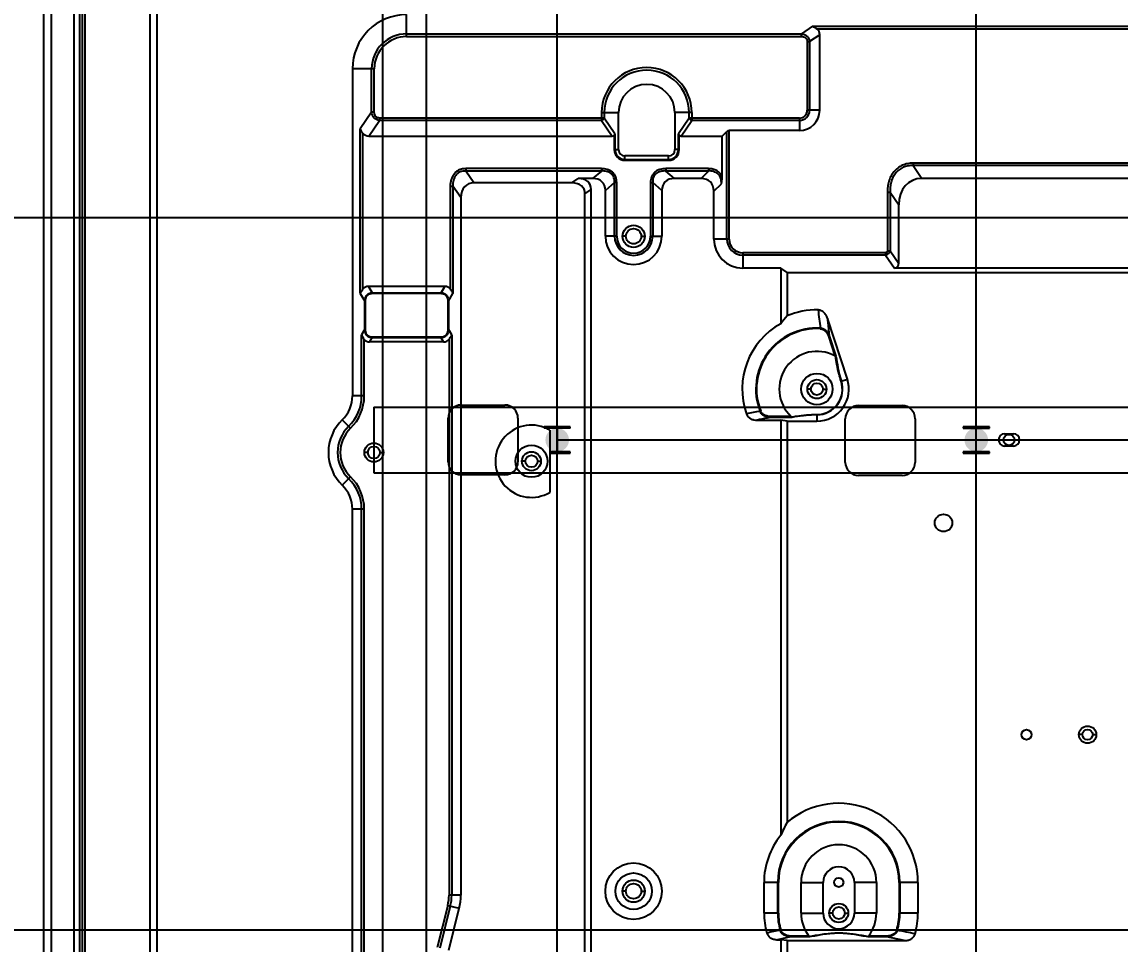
# Model space of a CAD drawing. Header units: millimetres. Extents: x 2012 to 4072, y 216 to 1572.
# Drawn here: x 2257.5 to 2509, y 569.6 to 780.8 of the extents above; entities that cross this region are included whole.
import ezdxf

# ---------------------------------------------------------------- set-up
doc = ezdxf.new("R2010")
doc.units = ezdxf.units.MM
doc.header["$LTSCALE"] = 46.255
doc.header["$PDMODE"] = 3
doc.header["$PDSIZE"] = 0.3125
doc.layers.get('0').update_dxf_attribs({"linetype": 'CONTINUOUS'})
doc.layers.get('Defpoints').update_dxf_attribs({"linetype": 'CONTINUOUS'})
doc.layers.add('02___PRT_ALL_AXES', color=7, linetype='CONTINUOUS')
doc.styles.get("Standard").update_dxf_attribs({"font": 'simfang.ttf'})
doc.dimstyles.new('DIMSTYLE_1', dxfattribs={"dimtxt": 5, "dimasz": 5, "dimexe": 0.18, "dimexo": 0.0625, "dimgap": 0.09, "dimtad": 1, "dimdec": 1, "dimdsep": 46, "dimtxsty": 'Standard', "dimblk": '_FILLED', "dimcen": 0.09, "dimclrt": 5, "dimadec": 0, "dimazin": 0, "dimtp": 0.5, "dimtm": 0.5, "dimtfac": 1, "dimtdec": 1, "dimtofl": 0, "dimtmove": 0, "dimatfit": 3, "dimldrblk": '_FILLED', "dimfxl": 1, "dimtolj": 1, "dimarcsym": 0})

# ---------------------------------------------------------------- blocks, each defined once
blk = doc.blocks.new('_FILLED')
at = {"color": 0, "linetype": 'ByBlock'}
blk.add_solid([(0, 0), (-1, 0.2), (-1, -0.2)], dxfattribs=at)
blk = doc.blocks.new('*D141')
at = {"color": 0, "lineweight": -2, "transparency": 16777216}
for p, q in [((3257.15, 1069.04), (3548.71, 1069.04)), ((3548.53, 690.1), (3548.53, 1064.04)), ((2380.15, 685.1), (3548.71, 685.1))]:
    blk.add_line(p, q, dxfattribs=at)
at = {"layer": 'Defpoints', "color": 0, "transparency": 16777216}
for p in [(3257.09, 1069.04), (3548.53, 1069.04), (2380.09, 685.1)]:
    blk.add_point(p, dxfattribs=at)
at = {"color": 0, "lineweight": -2, "transparency": 16777216, "xscale": 5, "yscale": 5, "zscale": 5}
for p, rotation in [((3548.53, 1069.04), 90), ((3548.53, 685.1), 270)]:
    blk.add_blockref('_FILLED', p, dxfattribs=dict(at, rotation=rotation))
at = {"color": 5, "transparency": 16777216, "insert": (3545.9, 877.07), "char_height": 5, "attachment_point": 5, "rotation": 90}
blk.add_mtext('\\A1;383.9', dxfattribs=at)
blk = doc.blocks.new('*D142')
at = {"color": 0, "lineweight": -2, "transparency": 16777216}
for p, q in [((3257.15, 1069.04), (3602.72, 1069.04)), ((3602.54, 555.1), (3602.54, 1064.04)), ((2380.15, 550.1), (3602.72, 550.1))]:
    blk.add_line(p, q, dxfattribs=at)
at = {"layer": 'Defpoints', "color": 0, "transparency": 16777216}
for p in [(3257.09, 1069.04), (3602.54, 1069.04), (2380.09, 550.1)]:
    blk.add_point(p, dxfattribs=at)
at = {"color": 0, "lineweight": -2, "transparency": 16777216, "xscale": 5, "yscale": 5, "zscale": 5}
for p, rotation in [((3602.54, 1069.04), 90), ((3602.54, 550.1), 270)]:
    blk.add_blockref('_FILLED', p, dxfattribs=dict(at, rotation=rotation))
at = {"color": 5, "transparency": 16777216, "insert": (3599.91, 809.57), "char_height": 5, "attachment_point": 5, "rotation": 90}
blk.add_mtext('\\A1;518.9', dxfattribs=at)
blk = doc.blocks.new('*D152')
at = {"color": 0, "lineweight": -2, "transparency": 16777216}
for p, q in [((2476.09, 550.16), (2476.09, 1472.85)), ((2481.09, 1472.67), (3369.74, 1472.67)), ((3374.74, 550.16), (3374.74, 1472.85))]:
    blk.add_line(p, q, dxfattribs=at)
at = {"layer": 'Defpoints', "color": 0, "transparency": 16777216}
for p in [(3374.74, 1472.67), (2476.09, 550.1), (3374.74, 550.1)]:
    blk.add_point(p, dxfattribs=at)
at = {"color": 0, "lineweight": -2, "transparency": 16777216, "xscale": 5, "yscale": 5, "zscale": 5, "rotation": 180}
blk.add_blockref('_FILLED', (2476.09, 1472.67), dxfattribs=at)
at = {"color": 0, "lineweight": -2, "transparency": 16777216, "xscale": 5, "yscale": 5, "zscale": 5}
blk.add_blockref('_FILLED', (3374.74, 1472.67), dxfattribs=at)
at = {"color": 5, "transparency": 16777216, "insert": (2925.42, 1475.3), "char_height": 5, "attachment_point": 5}
blk.add_mtext('\\A1;898.7', dxfattribs=at)
blk = doc.blocks.new('*D153')
at = {"color": 0, "lineweight": -2, "transparency": 16777216}
for p, q in [((2380.09, 547.46), (2380.09, 1512.09)), ((2385.09, 1511.91), (3369.74, 1511.91)), ((3374.74, 550.16), (3374.74, 1512.09))]:
    blk.add_line(p, q, dxfattribs=at)
at = {"layer": 'Defpoints', "color": 0, "transparency": 16777216}
for p in [(3374.74, 1511.91), (3374.74, 550.1), (2380.09, 547.4)]:
    blk.add_point(p, dxfattribs=at)
at = {"color": 0, "lineweight": -2, "transparency": 16777216, "xscale": 5, "yscale": 5, "zscale": 5, "rotation": 180}
blk.add_blockref('_FILLED', (2380.09, 1511.91), dxfattribs=at)
at = {"color": 0, "lineweight": -2, "transparency": 16777216, "xscale": 5, "yscale": 5, "zscale": 5}
blk.add_blockref('_FILLED', (3374.74, 1511.91), dxfattribs=at)
at = {"color": 5, "transparency": 16777216, "insert": (2877.42, 1514.55), "char_height": 5, "attachment_point": 5}
blk.add_mtext('\\A1;994.7', dxfattribs=at)
blk = doc.blocks.new('*D162')
at = {"color": 0, "lineweight": -2, "transparency": 16777216}
for p, q in [((2961.53, 1069.04), (2088.84, 1069.04)), ((2089.02, 740.97), (2089.02, 1064.04)), ((2961.53, 735.97), (2088.84, 735.97))]:
    blk.add_line(p, q, dxfattribs=at)
at = {"layer": 'Defpoints', "color": 0, "transparency": 16777216}
for p in [(2089.02, 1069.04), (2961.59, 1069.04), (2961.59, 735.97)]:
    blk.add_point(p, dxfattribs=at)
at = {"color": 0, "lineweight": -2, "transparency": 16777216, "xscale": 5, "yscale": 5, "zscale": 5}
for p, rotation in [((2089.02, 1069.04), 90), ((2089.02, 735.97), 270)]:
    blk.add_blockref('_FILLED', p, dxfattribs=dict(at, rotation=rotation))
at = {"color": 5, "transparency": 16777216, "insert": (2086.39, 902.51), "char_height": 5, "attachment_point": 5, "rotation": 90}
blk.add_mtext('\\A1;333.1', dxfattribs=at)
blk = doc.blocks.new('*D173')
at = {"color": 0, "lineweight": -2, "transparency": 16777216}
for p, q in [((2961.47, 1069.04), (2017.48, 1069.04)), ((2017.66, 577.84), (2017.66, 1064.04)), ((2961.53, 572.84), (2017.48, 572.84))]:
    blk.add_line(p, q, dxfattribs=at)
at = {"layer": 'Defpoints', "color": 0, "transparency": 16777216}
for p in [(2017.66, 1069.04), (2961.53, 1069.04), (2961.59, 572.84)]:
    blk.add_point(p, dxfattribs=at)
at = {"color": 0, "lineweight": -2, "transparency": 16777216, "xscale": 5, "yscale": 5, "zscale": 5}
for p, rotation in [((2017.66, 1069.04), 90), ((2017.66, 572.84), 270)]:
    blk.add_blockref('_FILLED', p, dxfattribs=dict(at, rotation=rotation))
at = {"color": 5, "transparency": 16777216, "insert": (2015.03, 820.94), "char_height": 5, "attachment_point": 5, "rotation": 90}
blk.add_mtext('\\A1;496.2', dxfattribs=at)

msp = doc.modelspace()

# ---------------------------------------------------------------- hatches: boundary and pattern name
h = msp.add_hatch(color=7)
h.dxf.hatch_style = 1
h.paths.add_polyline_path([(2382.79, 685.1, 1), (2377.39, 685.1, 1)])
h.paths.add_polyline_path([(2473.39, 685.1, 1), (2478.79, 685.1, 1)])
h.paths.add_polyline_path([(2560.39, 685.1, 1), (2565.79, 685.1, 1)])
h.paths.add_polyline_path([(2638.79, 685.1, 1), (2633.39, 685.1, 1)])
h.paths.add_polyline_path([(2716.79, 685.1, 1), (2711.39, 685.1, 1)])
h.paths.add_polyline_path([(2821.29, 685.1, 1), (2815.89, 685.1, 1)])
h.paths.add_polyline_path([(2920.39, 685.1, 1), (2925.79, 685.1, 1)])
h.paths.add_polyline_path([(3003.79, 685.1, 1), (2998.39, 685.1, 1)])
h.paths.add_polyline_path([(3076.79, 685.1, 1), (3071.39, 685.1, 1)])
h.paths.add_polyline_path([(3158.39, 685.1, 1), (3163.79, 685.1, 1)])
h.paths.add_polyline_path([(3254.39, 685.1, 1), (3259.79, 685.1, 1)])

# ---------------------------------------------------------------- linework, layer by layer
at = {"color": 7, "linetype": 'Continuous'}
for p, q in [((2269.42, 445.33), (2269.42, 1055.64)), ((2270.7, 445.33), (2270.7, 1055.64)), ((2271.26, 1053), (2271.26, 446)), ((2271.87, 1053), (2271.87, 446.11)), ((2286.83, 467.24), (2286.83, 1025.93)), ((2288.38, 1025.93), (2288.38, 466.68)), ((2262.44, 1019.04), (2262.44, 431.74)), ((2264.14, 1019.04), (2264.14, 429.74)), ((2345.59, 777.5), (2345.59, 782.52)), ((2438.56, 779.84), (2436.05, 778.11)), ((2438.56, 779.84), (2554.62, 779.84)), ((2345.59, 778.11), (2436.05, 778.11)), ((2345.59, 777.5), (2436.05, 777.5)), ((2436.05, 777.5), (2436.05, 778.11)), ((2440.22, 777.91), (2437.91, 776.33)), ((2439.59, 779.23), (2553.59, 779.23)), ((2440.22, 760.6), (2440.22, 777.91)), ((2437.37, 776.33), (2437.37, 760.6)), ((2437.37, 776.33), (2437.91, 776.33)), ((2437.91, 776.33), (2437.91, 760.6)), ((2333.17, 770.1), (2333.17, 695.17)), ((2338.19, 770.1), (2333.17, 770.1)), ((2337.58, 760.14), (2337.58, 770.1)), ((2338.19, 760.14), (2338.19, 770.1)), ((2337.58, 760.14), (2334.98, 756.37)), ((2338.19, 760.14), (2337.58, 760.14)), ((2390.26, 760.07), (2390.26, 758.28)), ((2390.26, 760.07), (2394.13, 760.07)), ((2390.87, 760.07), (2390.87, 758.82)), ((2394.13, 751.6), (2394.13, 760.07)), ((2407.05, 760.07), (2407.05, 751.6)), ((2410.92, 760.07), (2407.05, 760.07)), ((2410.31, 758.82), (2410.31, 760.07)), ((2410.92, 760.07), (2410.92, 758.28)), ((2440.22, 760.6), (2437.37, 760.6)), ((2336.91, 754.71), (2339.36, 758.28)), ((2339.36, 758.82), (2339.36, 758.28)), ((2390.87, 758.82), (2339.36, 758.82)), ((2390.26, 758.28), (2339.36, 758.28)), ((2390.26, 758.28), (2392.71, 754.71)), ((2393.32, 755.25), (2390.87, 758.82)), ((2410.31, 758.82), (2407.86, 755.25)), ((2408.47, 754.71), (2410.92, 758.28)), ((2435.59, 758.82), (2410.31, 758.82)), ((2435.59, 758.28), (2410.92, 758.28)), ((2435.59, 758.82), (2435.59, 755.97)), ((2334.98, 718.61), (2334.98, 756.37)), ((2335.59, 719.66), (2335.59, 755.34)), ((2336.91, 754.71), (2392.71, 754.71)), ((2393.15, 754.93), (2393.15, 751.6)), ((2393.32, 755.25), (2393.32, 751.6)), ((2407.86, 751.6), (2407.86, 755.25)), ((2408.03, 751.6), (2408.03, 754.93)), ((2408.47, 754.71), (2417.9, 754.71)), ((2417.9, 754.71), (2418.95, 755.76)), ((2417.9, 745.41), (2417.9, 754.71)), ((2418.95, 731.1), (2418.95, 755.76)), ((2419.49, 731.1), (2419.49, 755.97)), ((2435.59, 755.97), (2419.49, 755.97)), ((2393.15, 751.6), (2394.13, 751.6)), ((2395.59, 749.16), (2395.59, 750.14)), ((2405.59, 750.14), (2395.59, 750.14)), ((2405.59, 749.16), (2405.59, 750.14)), ((2408.03, 751.6), (2407.05, 751.6)), ((2359.12, 747.24), (2359.12, 746.7)), ((2390.24, 747.24), (2359.12, 747.24)), ((2390.24, 747.24), (2390.24, 746.7)), ((2395.59, 749.33), (2405.59, 749.33)), ((2395.59, 749.16), (2405.59, 749.16)), ((2404.94, 747.24), (2404.94, 746.7)), ((2414.78, 747.24), (2404.94, 747.24)), ((2414.78, 747.24), (2414.78, 746.7)), ((2461.6, 748.49), (2461.6, 747.96)), ((2572.09, 748.49), (2461.6, 748.49)), ((2461.6, 747.96), (2463.65, 744.98)), ((2572.09, 747.96), (2461.6, 747.96)), ((2360.99, 743.97), (2359.12, 746.7)), ((2390.24, 746.7), (2359.12, 746.7)), ((2383.45, 743.97), (2384.88, 744.98)), ((2388.19, 744.98), (2384.88, 744.98)), ((2390.24, 746.7), (2388.19, 744.98)), ((2406.99, 744.98), (2404.94, 746.7)), ((2414.78, 746.7), (2404.94, 746.7)), ((2413.06, 744.98), (2406.99, 744.98)), ((2413.06, 744.98), (2414.78, 746.7)), ((2572.09, 744.98), (2463.65, 744.98)), ((2355.59, 743.25), (2355.59, 719.66)), ((2355.59, 743.25), (2356.2, 743.25)), ((2356.2, 743.25), (2356.2, 718.61)), ((2358.02, 740.61), (2356.2, 743.25)), ((2383.45, 743.97), (2360.99, 743.97)), ((2386.45, 741.45), (2387.88, 742.46)), ((2387.88, 538.14), (2387.88, 742.46)), ((2393.22, 744.03), (2391.12, 742.27)), ((2391.12, 731.75), (2391.12, 742.27)), ((2393.22, 731.75), (2393.22, 744.03)), ((2393.71, 744.03), (2393.22, 744.03)), ((2393.71, 731.75), (2393.71, 744.03)), ((2401.47, 744.03), (2401.47, 731.75)), ((2401.47, 744.03), (2401.96, 744.03)), ((2401.96, 744.03), (2401.96, 731.75)), ((2404.06, 742.27), (2401.96, 744.03)), ((2404.06, 742.27), (2404.06, 731.75)), ((2415.97, 742.07), (2417.69, 743.79)), ((2358.02, 740.61), (2358.02, 580.83)), ((2386.45, 538.83), (2386.45, 741.45)), ((2415.97, 731.1), (2415.97, 742.07)), ((2455.72, 741.85), (2455.72, 728.44)), ((2455.72, 741.85), (2456.33, 741.85)), ((2456.33, 741.85), (2456.33, 728.44)), ((2456.33, 741.85), (2458.32, 738.96)), ((2458.32, 725.54), (2458.32, 738.96)), ((2393.71, 731.75), (2391.12, 731.75)), ((2395.84, 731.75), (2395.04, 731.75)), ((2399.34, 731.75), (2400.14, 731.75)), ((2401.47, 731.75), (2404.06, 731.75)), ((2419.49, 731.1), (2415.97, 731.1)), ((2422.59, 727.99), (2422.59, 724.48)), ((2455.33, 727.99), (2422.59, 727.99)), ((2455.33, 727.46), (2422.59, 727.46)), ((2455.33, 727.99), (2455.33, 727.46)), ((2455.33, 727.46), (2457.38, 724.48)), ((2455.72, 728.44), (2456.33, 728.44)), ((2456.33, 728.44), (2458.32, 725.54)), ((2431.3, 724.48), (2422.59, 724.48)), ((2431.3, 724.48), (2431.3, 711.73)), ((2432.73, 723.47), (2431.3, 724.48)), ((2432.73, 723.47), (2432.73, 713.53)), ((2432.73, 723.47), (2533.76, 723.47)), ((2536.14, 724.48), (2457.38, 724.48)), ((2336.83, 720.27), (2337.66, 718.83)), ((2354.35, 720.27), (2336.83, 720.27)), ((2353.52, 718.83), (2354.35, 720.27)), ((2334.98, 718.61), (2335.99, 716.86)), ((2337.66, 718.69), (2337.66, 718.83)), ((2337.66, 718.83), (2353.52, 718.83)), ((2337.66, 718.69), (2353.52, 718.69)), ((2353.52, 718.69), (2353.52, 718.83)), ((2355.19, 716.86), (2356.2, 718.61)), ((2335.99, 710.46), (2335.99, 716.86)), ((2336.17, 716.86), (2335.99, 716.86)), ((2336.17, 710.46), (2336.17, 716.86)), ((2355.01, 716.86), (2355.01, 710.46)), ((2355.01, 716.86), (2355.19, 716.86)), ((2355.19, 716.86), (2355.19, 710.46)), ((2446.56, 699.03), (2441.98, 713)), ((2335.99, 710.46), (2335.27, 709.21)), ((2336.17, 710.46), (2335.99, 710.46)), ((2355.01, 710.46), (2355.19, 710.46)), ((2355.91, 709.21), (2355.19, 710.46)), ((2440.36, 710.57), (2440.37, 710.72)), ((2335.27, 695.17), (2335.27, 709.21)), ((2335.88, 695.17), (2335.88, 708.16)), ((2337.66, 708.49), (2337.12, 707.55)), ((2354.06, 707.55), (2337.12, 707.55)), ((2337.66, 708.63), (2337.66, 708.49)), ((2353.52, 708.63), (2337.66, 708.63)), ((2353.52, 708.49), (2337.66, 708.49)), ((2353.52, 708.63), (2353.52, 708.49)), ((2354.06, 707.55), (2353.52, 708.49)), ((2355.3, 708.16), (2355.3, 580.83)), ((2355.91, 709.21), (2355.91, 580.83)), ((2442.23, 708.86), (2442.42, 708.92)), ((2442.23, 708.86), (2443.72, 704.33)), ((2442.42, 708.92), (2443.95, 704.26)), ((2445.13, 698.57), (2446.56, 699.03)), ((2335.88, 695.17), (2333.17, 695.17)), ((2438.22, 696.75), (2437.42, 696.75)), ((2440.97, 696.75), (2441.77, 696.75)), ((2330.85, 689.72), (2332.74, 687.77)), ((2425.89, 689.63), (2431.3, 689.63)), ((2426.7, 691.72), (2426.56, 691.66)), ((2428.91, 690.47), (2428.91, 690.27)), ((2433.68, 690.47), (2428.91, 690.47)), ((2433.81, 690.27), (2428.91, 690.27)), ((2431.3, 689.63), (2431.3, 594.54)), ((2432.73, 689.42), (2431.3, 689.63)), ((2432.73, 689.42), (2432.73, 597.46)), ((2432.73, 689.42), (2439.59, 689.42)), ((2439.59, 690.92), (2439.59, 689.42)), ((2377.09, 688.1), (2377.09, 687.8)), ((2383.09, 688.1), (2377.09, 688.1)), ((2383.09, 687.8), (2377.09, 687.8)), ((2378.39, 687.34), (2378.39, 673.1)), ((2383.09, 687.8), (2383.09, 688.1)), ((2473.09, 688.1), (2473.09, 687.8)), ((2479.09, 688.1), (2473.09, 688.1)), ((2473.09, 687.8), (2479.09, 687.8)), ((2479.09, 687.8), (2479.09, 688.1)), ((2336.72, 682.22), (2335.92, 682.22)), ((2339.47, 682.22), (2340.27, 682.22)), ((2383.09, 682.4), (2378.39, 682.4)), ((2378.39, 682.1), (2383.09, 682.1)), ((2383.09, 682.1), (2383.09, 682.4)), ((2473.09, 682.4), (2473.09, 682.1)), ((2479.09, 682.4), (2473.09, 682.4)), ((2473.09, 682.1), (2479.09, 682.1)), ((2479.09, 682.1), (2479.09, 682.4)), ((2372.82, 680.22), (2372.02, 680.22)), ((2375.57, 680.22), (2376.37, 680.22)), ((2332.74, 676.67), (2330.85, 674.72)), ((2333.17, 555.28), (2333.17, 669.27)), ((2335.88, 669.27), (2333.17, 669.27)), ((2335.27, 561.14), (2335.27, 669.27)), ((2335.88, 561.74), (2335.88, 669.27)), ((2500.42, 617.6), (2499.62, 617.6)), ((2502.77, 617.6), (2503.57, 617.6)), ((2427.47, 576.75), (2427.47, 583.75)), ((2430.75, 583.75), (2427.47, 583.75)), ((2430.6, 576.75), (2430.6, 583.75)), ((2430.75, 576.75), (2430.75, 583.75)), ((2435.96, 576.75), (2435.96, 583.75)), ((2435.96, 583.75), (2441, 583.75)), ((2441, 576.75), (2441, 583.75)), ((2448.18, 583.75), (2448.18, 576.75)), ((2453.22, 583.75), (2448.18, 583.75)), ((2453.22, 583.75), (2453.22, 576.75)), ((2458.43, 583.75), (2458.43, 576.75)), ((2462.72, 583.75), (2458.43, 583.75)), ((2458.58, 583.75), (2458.58, 576.75)), ((2462.72, 583.75), (2462.72, 576.75)), ((2395.84, 581.75), (2395.04, 581.75)), ((2399.34, 581.75), (2400.14, 581.75)), ((2358.02, 580.83), (2355.3, 580.83)), ((2355.01, 578.48), (2352.61, 568.86)), ((2355.6, 578.33), (2353.2, 568.72)), ((2355.01, 578.48), (2357.64, 577.82)), ((2355.24, 568.21), (2357.64, 577.82)), ((2430.75, 576.75), (2427.47, 576.75)), ((2435.96, 576.75), (2441, 576.75)), ((2443.22, 576.75), (2442.42, 576.75)), ((2445.97, 576.75), (2446.77, 576.75)), ((2453.22, 576.75), (2448.18, 576.75)), ((2462.72, 576.75), (2458.43, 576.75)), ((2433.56, 571.27), (2430.57, 570.63)), ((2431.32, 572.84), (2431.17, 572.8)), ((2433.56, 571.47), (2433.56, 571.27)), ((2437.77, 571.47), (2433.56, 571.47)), ((2437.89, 571.27), (2433.56, 571.27)), ((2455.62, 571.27), (2451.3, 571.27)), ((2455.62, 571.47), (2451.41, 571.47)), ((2455.62, 571.47), (2455.62, 571.27)), ((2459.6, 570.42), (2455.62, 571.27)), ((2457.87, 572.84), (2458.01, 572.8)), ((2430.57, 570.63), (2431.3, 570.63)), ((2431.3, 570.63), (2431.3, 538.14)), ((2432.73, 570.42), (2431.3, 570.63)), ((2432.73, 570.42), (2432.73, 538.83)), ((2432.73, 570.42), (2459.6, 570.42))]:
    msp.add_line(p, q, dxfattribs=at)
at = {"color": 1}
for p, q in [((2340.09, 837.78), (2340.09, 520.1)), ((2350.09, 837.78), (2350.09, 520.1)), ((2380.09, 687.8), (2380.09, 682.4))]:
    msp.add_line(p, q, dxfattribs=at)
at = {"color": 3, "linetype": 'Continuous'}
msp.add_line((2338.09, 692.6), (2338.09, 677.6), dxfattribs=at)
at = {"color": 3}
for p, q in [((2358.09, 693.1), (2368.09, 693.1)), ((2449.09, 692.97), (2459.09, 692.97)), ((2355.09, 680.1), (2355.09, 690.1)), ((2371.09, 690.1), (2371.09, 680.1)), ((2446.09, 679.97), (2446.09, 689.97)), ((2462.09, 689.97), (2462.09, 679.97)), ((2482.59, 686.5), (2484.59, 686.5)), ((2484.59, 683.7), (2482.59, 683.7)), ((2368.09, 677.1), (2358.09, 677.1)), ((2459.09, 676.97), (2449.09, 676.97))]:
    msp.add_line(p, q, dxfattribs=at)
at = {"color": 7, "linetype": 'Continuous'}
for centre, radius in [((2397.59, 731.75), 2.55), ((2397.59, 731.75), 1.75), ((2439.59, 696.75), 3.59), ((2439.59, 696.75), 2.17), ((2439.59, 696.75), 1.38), ((2338.09, 682.22), 2.17), ((2483.59, 685.1), 1.25), ((2338.09, 682.22), 1.38), ((2374.19, 680.22), 3.67), ((2374.19, 680.22), 2.17), ((2374.19, 680.22), 1.38), ((2468.59, 666.1), 2), ((2501.59, 617.6), 1.98), ((2487.59, 617.6), 1.15), ((2501.59, 617.6), 1.18), ((2397.59, 581.75), 6.47), ((2397.59, 581.75), 4.17), ((2397.59, 581.75), 2.55), ((2444.59, 583.75), 1.05), ((2397.59, 581.75), 1.75), ((2444.59, 576.75), 2.17), ((2444.59, 576.75), 1.38)]:
    msp.add_circle(centre, radius, dxfattribs=at)
for centre, radius, start, end in [((2345.59, 770.1), 12.42, 90, 180), ((2345.59, 770.1), 8.01, 90, 180), ((2345.59, 770.1), 7.4, 90, 180), ((2400.59, 760.07), 10.33, 0, 180), ((2400.59, 760.07), 9.72, 0, 180), ((2400.59, 760.07), 6.46, 0, 180), ((2435.59, 760.6), 4.63, 270, 0), ((2435.59, 760.6), 2.32, 270, 0), ((2435.59, 760.6), 1.78, 270, 0), ((2395.59, 751.6), 2.44, 180, 270), ((2395.59, 751.6), 2.27, 180, 270), ((2395.59, 751.6), 1.46, 180, 270), ((2405.59, 751.6), 2.44, 270, 0), ((2405.59, 751.6), 2.27, 270, 0), ((2405.59, 751.6), 1.46, 270, 0), ((2397.59, 731.75), 6.47, 180, 0), ((2397.59, 731.75), 4.37, 180, 0), ((2397.59, 731.75), 3.88, 180, 0), ((2422.59, 731.1), 6.62, 180, 270), ((2422.59, 731.1), 3.64, 180, 270), ((2422.59, 731.1), 3.11, 180, 270), ((2455.15, 728.64), 1.2, 278.7232, 350.1872), ((2439.59, 696.75), 18.13, 89.1703, 112.2409), ((2855.91, 764.35), 418.99, 186.7817, 187.3543), ((2439.59, 696.75), 17.12, 118.9664, 199.4225), ((2439.59, 696.75), 13.99, 86.8137, 201.3244), ((2439.59, 696.75), 13.84, 86.8137, 201.3244), ((2439.59, 696.75), 8.63, 61.4303, 226.7078), ((2439.59, 696.75), 7.33, 270, 18.1381), ((2439.59, 696.75), 5.88, 270, 18.1381), ((2439.59, 696.75), 5.83, 270, 18.1381), ((2325.59, 695.17), 7.58, 313.983, 0), ((2325.59, 695.17), 9.68, 313.983, 0), ((2325.59, 695.17), 10.29, 313.983, 0), ((2338.09, 682.22), 10.42, 133.983, 226.017), ((2488.9, 362.66), 334.86, 100.7295, 101.272), ((2338.09, 682.22), 8.32, 133.983, 226.017), ((2338.09, 682.22), 7.71, 133.983, 226.017), ((2374.19, 680.22), 8.27, 69.4684, 300.527), ((2374.19, 680.22), 8.27, 59.473, 66.4509), ((2325.59, 669.27), 7.58, 0, 46.017), ((2325.59, 669.27), 9.68, 0, 46.017), ((2325.59, 669.27), 10.29, 0, 46.017), ((2444.59, 583.75), 18.13, 0, 130.8691), ((2444.59, 583.75), 13.99, 0, 180), ((2444.59, 583.75), 13.84, 0, 180), ((2444.59, 583.75), 17.12, 140.9278, 180), ((2444.59, 583.75), 8.63, 0, 180), ((2444.59, 583.75), 3.59, 0, 180), ((2345.59, 580.83), 9.71, 345.9638, 0), ((2345.59, 580.83), 10.32, 345.9638, 0), ((2345.59, 580.83), 12.42, 345.9638, 0), ((2444.59, 576.75), 17.12, 180, 195.53), ((2444.59, 576.75), 13.99, 180, 196.4028), ((2444.59, 576.75), 13.84, 180, 196.4028), ((2444.59, 576.75), 8.63, 180, 217.7306), ((2444.59, 576.75), 3.59, 180, 0), ((2444.59, 576.75), 8.63, 322.2694, 0), ((2444.59, 576.75), 13.84, 343.5972, 0), ((2444.59, 576.75), 13.99, 343.5972, 0), ((2444.59, 576.75), 18.13, 344.6797, 0), ((2601.17, -260.55), 850.51, 101.52984, 101.74122), ((2271.82, -339.23), 930.84, 78.2065, 78.46175)]:
    msp.add_arc(centre, radius, start, end, dxfattribs=at)
at = {"color": 3}
for centre, start, end in [((2358.09, 690.1), 90, 180), ((2368.09, 690.1), 0, 90), ((2449.09, 689.97), 90, 180), ((2459.09, 689.97), 0, 90), ((2358.09, 680.1), 180, 270), ((2368.09, 680.1), 270, 0), ((2449.09, 679.97), 180, 270), ((2459.09, 679.97), 270, 0)]:
    msp.add_arc(centre, 3, start, end, dxfattribs=at)
at = {"color": 7, "linetype": 'Continuous'}
for centre, major_axis, ratio, start_param, end_param in [((2437.35, 777.1), (2.59, 1.78), 0.700583, -0.449179, 0.222581), ((2337.73, 757.59), (-1.78, -2.59), 0.700583, -0.222581, 0.449179), ((2392.45, 755.63), (-0.566, 0.823), 0.700583, 2.692414, 3.39491), ((2408.73, 755.63), (-0.566, -0.823), 0.700583, -0.253317, 0.449179), ((2419.49, 755.39), (0.7, 0), 0.8391, 1.570796, 2.443461), ((2381.97, 740.02), (-5.49, -3.87), 0.565743, 2.762524, 3.818471), ((2385.75, 740.02), (4.79, 4.02), 0.60812, -0.471833, 0.627131), ((2409.43, 740.02), (4.79, -4.02), 0.60812, 2.514462, 3.613425), ((2411.01, 740.02), (4.17, 4.17), 0.6444, -0.572429, 0.572429), ((2466.17, 736.1), (-5.5, 8), 0.700583, -0.449179, 0.794417), ((2362.4, 739.01), (-3.07, 4.47), 0.700583, -0.449179, 0.794417), ((2380.54, 739.01), (5.49, 3.87), 0.565743, -0.379068, 0.676878), ((2337.73, 717.16), (-1.68, 2.91), 0.654654, -0.361367, 0.276227), ((2353.45, 717.16), (-1.68, -2.91), 0.654654, 2.865366, 3.50296), ((2471.65, 696.75), (45.53, 0), 0.710113, 2.595941, 2.659877), ((2338.02, 710.66), (1.68, 2.91), 0.654654, 2.865366, 3.50296), ((2353.17, 710.66), (1.68, -2.91), 0.654654, -0.361367, 0.276227), ((2481.56, 583.75), (52.51, 0), 0.710113, 2.76514, 2.847998)]:
    msp.add_ellipse(centre, major_axis=major_axis, ratio=ratio, start_param=start_param, end_param=end_param, dxfattribs=at)
for points, knots in [([(2438.56, 779.84), (2438.65, 779.81), (2439.02, 779.65), (2439.35, 779.42), (2439.59, 779.23)], [0, 0, 0, 0, 0.235464, 1, 1, 1, 1]), ([(2436.05, 778.11), (2436.28, 778.09), (2436.74, 777.98), (2437.35, 777.6), (2437.77, 777.02), (2437.89, 776.56), (2437.91, 776.33)], [0, 0, 0, 0, 0.249124, 0.499209, 0.74977, 1, 1, 1, 1]), ([(2436.05, 777.5), (2436.21, 777.5), (2436.54, 777.46), (2436.92, 777.27), (2437.16, 777.03), (2437.33, 776.74), (2437.37, 776.49), (2437.37, 776.33)], [0, 0, 0, 0, 0.250264, 0.49985, 0.625203, 0.750554, 1, 1, 1, 1]), ([(2339.36, 758.28), (2339.13, 758.3), (2338.67, 758.42), (2338.09, 758.84), (2337.71, 759.45), (2337.6, 759.91), (2337.58, 760.14)], [0, 0, 0, 0, 0.250206, 0.500764, 0.750859, 1, 1, 1, 1]), ([(2339.36, 758.82), (2339.2, 758.82), (2338.95, 758.86), (2338.66, 759.03), (2338.42, 759.27), (2338.23, 759.65), (2338.19, 759.98), (2338.19, 760.14)], [0, 0, 0, 0, 0.249411, 0.374753, 0.500105, 0.749705, 1, 1, 1, 1]), ([(2390.87, 758.82), (2390.84, 758.75), (2390.71, 758.51), (2390.46, 758.34), (2390.26, 758.28)], [0, 0, 0, 0, 0.237592, 1, 1, 1, 1]), ([(2410.92, 758.28), (2410.85, 758.3), (2410.6, 758.41), (2410.38, 758.62), (2410.31, 758.82)], [0, 0, 0, 0, 0.257164, 1, 1, 1, 1]), ([(2335.59, 755.34), (2335.53, 755.42), (2335.29, 755.74), (2335.08, 756.09), (2334.98, 756.37)], [0, 0, 0, 0, 0.262803, 1, 1, 1, 1]), ([(2393.32, 755.25), (2393.31, 755.22), (2393.27, 755.11), (2393.2, 755.01), (2393.15, 754.93)], [0, 0, 0, 0, 0.237129, 1, 1, 1, 1]), ([(2408.03, 754.93), (2408.02, 754.96), (2407.95, 755.06), (2407.89, 755.16), (2407.86, 755.25)], [0, 0, 0, 0, 0.261299, 1, 1, 1, 1]), ([(2359.12, 747.24), (2358.87, 747.24), (2358.37, 747.19), (2357.65, 746.97), (2357, 746.59), (2356.46, 746.06), (2356.05, 745.43), (2355.68, 744.5), (2355.59, 743.75), (2355.59, 743.25)], [0, 0, 0, 0, 0.125077, 0.250104, 0.375101, 0.500112, 0.625185, 0.750313, 1, 1, 1, 1]), ([(2393.71, 744.03), (2393.71, 744.47), (2393.61, 745.15), (2393.19, 745.94), (2392.74, 746.44), (2392.18, 746.82), (2391.36, 747.15), (2390.68, 747.24), (2390.24, 747.24)], [0, 0, 0, 0, 0.249373, 0.374517, 0.49964, 0.624807, 0.750047, 1, 1, 1, 1]), ([(2404.94, 747.24), (2404.5, 747.24), (2403.82, 747.15), (2403, 746.82), (2402.44, 746.44), (2401.99, 745.94), (2401.58, 745.15), (2401.47, 744.47), (2401.47, 744.03)], [0, 0, 0, 0, 0.249931, 0.375159, 0.50032, 0.625444, 0.750596, 1, 1, 1, 1]), ([(2417.9, 745.41), (2417.77, 745.7), (2417.42, 746.25), (2416.65, 746.84), (2415.74, 747.17), (2415.1, 747.24), (2414.78, 747.24)], [0, 0, 0, 0, 0.249808, 0.499604, 0.749666, 1, 1, 1, 1]), ([(2461.6, 748.49), (2461.19, 748.49), (2460.35, 748.42), (2459.16, 748.05), (2458.08, 747.41), (2457.18, 746.54), (2456.49, 745.48), (2456.03, 744.32), (2455.78, 743.1), (2455.72, 742.27), (2455.72, 741.85)], [0, 0, 0, 0, 0.125001, 0.249952, 0.374872, 0.499803, 0.624783, 0.749817, 0.874891, 1, 1, 1, 1]), ([(2461.6, 747.96), (2461.22, 747.97), (2460.46, 747.92), (2459.35, 747.59), (2458.36, 747), (2457.54, 746.19), (2456.94, 745.21), (2456.55, 744.12), (2456.35, 743), (2456.32, 742.23), (2456.33, 741.85)], [0, 0, 0, 0, 0.125005, 0.249969, 0.374905, 0.499854, 0.624847, 0.74988, 0.874933, 1, 1, 1, 1]), ([(2359.12, 746.7), (2358.9, 746.71), (2358.47, 746.69), (2357.84, 746.51), (2357.28, 746.18), (2356.83, 745.71), (2356.5, 745.15), (2356.23, 744.33), (2356.18, 743.68), (2356.2, 743.25)], [0, 0, 0, 0, 0.125075, 0.250147, 0.375209, 0.500283, 0.625389, 0.750492, 1, 1, 1, 1]), ([(2393.22, 744.03), (2393.23, 744.22), (2393.22, 744.61), (2393.09, 745.18), (2392.83, 745.7), (2392.44, 746.13), (2391.94, 746.44), (2391.39, 746.62), (2390.82, 746.71), (2390.43, 746.71), (2390.24, 746.7)], [0, 0, 0, 0, 0.125021, 0.250025, 0.374986, 0.49993, 0.624916, 0.749944, 0.874978, 1, 1, 1, 1]), ([(2404.94, 746.7), (2404.75, 746.71), (2404.36, 746.71), (2403.79, 746.62), (2403.24, 746.44), (2402.74, 746.13), (2402.35, 745.7), (2402.09, 745.18), (2401.96, 744.61), (2401.95, 744.22), (2401.96, 744.03)], [0, 0, 0, 0, 0.125011, 0.250033, 0.375049, 0.500025, 0.62497, 0.749941, 0.874959, 1, 1, 1, 1]), ([(2417.69, 743.79), (2417.7, 743.99), (2417.69, 744.38), (2417.58, 744.97), (2417.35, 745.52), (2416.99, 746), (2416.51, 746.36), (2415.96, 746.59), (2415.37, 746.7), (2414.98, 746.71), (2414.78, 746.7)], [0, 0, 0, 0, 0.125001, 0.250012, 0.375008, 0.499977, 0.624952, 0.74996, 0.874982, 1, 1, 1, 1]), ([(2417.69, 743.79), (2417.72, 743.92), (2417.83, 744.45), (2417.9, 745), (2417.9, 745.41)], [0, 0, 0, 0, 0.246634, 1, 1, 1, 1]), ([(2455.72, 728.44), (2455.72, 728.33), (2455.68, 728.15), (2455.5, 728.01), (2455.39, 727.99), (2455.33, 727.99)], [0, 0, 0, 0, 0.496981, 0.748258, 1, 1, 1, 1]), ([(2457.38, 724.48), (2457.51, 724.48), (2457.78, 724.53), (2458.11, 724.78), (2458.29, 725.14), (2458.32, 725.41), (2458.32, 725.54)], [0, 0, 0, 0, 0.249849, 0.499248, 0.749275, 1, 1, 1, 1]), ([(2334.98, 718.61), (2335.02, 718.7), (2335.17, 719.07), (2335.41, 719.41), (2335.59, 719.66)], [0, 0, 0, 0, 0.235607, 1, 1, 1, 1]), ([(2355.59, 719.66), (2355.65, 719.57), (2355.89, 719.24), (2356.1, 718.89), (2356.2, 718.61)], [0, 0, 0, 0, 0.262531, 1, 1, 1, 1]), ([(2335.99, 716.86), (2336, 717.1), (2336.07, 717.57), (2336.33, 718.13), (2336.66, 718.47), (2336.96, 718.67), (2337.3, 718.79), (2337.54, 718.82), (2337.66, 718.83)], [0, 0, 0, 0, 0.249915, 0.499307, 0.62448, 0.749637, 0.874803, 1, 1, 1, 1]), ([(2336.17, 716.86), (2336.17, 717.08), (2336.21, 717.52), (2336.44, 718.04), (2336.74, 718.37), (2337.01, 718.55), (2337.33, 718.66), (2337.55, 718.69), (2337.66, 718.69)], [0, 0, 0, 0, 0.250074, 0.499473, 0.62461, 0.749709, 0.874823, 1, 1, 1, 1]), ([(2353.52, 718.83), (2353.64, 718.82), (2353.88, 718.79), (2354.22, 718.67), (2354.52, 718.47), (2354.85, 718.13), (2355.12, 717.57), (2355.18, 717.1), (2355.19, 716.86)], [0, 0, 0, 0, 0.125191, 0.25035, 0.37551, 0.50069, 0.750094, 1, 1, 1, 1]), ([(2353.52, 718.69), (2353.63, 718.69), (2353.85, 718.66), (2354.17, 718.55), (2354.45, 718.37), (2354.74, 718.04), (2354.97, 717.52), (2355.01, 717.08), (2355.01, 716.86)], [0, 0, 0, 0, 0.125171, 0.25028, 0.375384, 0.500531, 0.74994, 1, 1, 1, 1]), ([(2441.98, 713), (2441.9, 713.23), (2441.7, 713.7), (2441.23, 714.3), (2440.61, 714.75), (2440.1, 714.87), (2439.85, 714.87)], [0, 0, 0, 0, 0.250517, 0.50083, 0.750728, 1, 1, 1, 1]), ([(2441.98, 713), (2442.02, 712.66), (2442.16, 711.3), (2442.31, 709.94), (2442.42, 708.92)], [0, 0, 0, 0, 0.249645, 1, 1, 1, 1]), ([(2337.66, 708.49), (2337.54, 708.49), (2337.3, 708.52), (2336.96, 708.65), (2336.66, 708.84), (2336.33, 709.19), (2336.07, 709.75), (2336, 710.22), (2335.99, 710.46)], [0, 0, 0, 0, 0.125191, 0.25035, 0.37551, 0.50069, 0.750094, 1, 1, 1, 1]), ([(2337.66, 708.63), (2337.55, 708.63), (2337.33, 708.66), (2337.01, 708.77), (2336.74, 708.95), (2336.44, 709.28), (2336.21, 709.8), (2336.17, 710.24), (2336.17, 710.46)], [0, 0, 0, 0, 0.125171, 0.25028, 0.375384, 0.500531, 0.74994, 1, 1, 1, 1]), ([(2355.01, 710.46), (2355.01, 710.24), (2354.97, 709.8), (2354.74, 709.28), (2354.45, 708.95), (2354.17, 708.77), (2353.85, 708.66), (2353.63, 708.63), (2353.52, 708.63)], [0, 0, 0, 0, 0.250074, 0.499473, 0.62461, 0.749709, 0.874823, 1, 1, 1, 1]), ([(2355.19, 710.46), (2355.18, 710.22), (2355.12, 709.75), (2354.85, 709.19), (2354.52, 708.84), (2354.22, 708.65), (2353.88, 708.52), (2353.64, 708.49), (2353.52, 708.49)], [0, 0, 0, 0, 0.249915, 0.499307, 0.62448, 0.749637, 0.874803, 1, 1, 1, 1]), ([(2440.36, 710.57), (2440.58, 710.55), (2441.03, 710.43), (2441.57, 710.02), (2441.98, 709.48), (2442.16, 709.07), (2442.23, 708.86)], [0, 0, 0, 0, 0.249331, 0.499245, 0.749534, 1, 1, 1, 1]), ([(2440.37, 710.72), (2440.61, 710.71), (2441.09, 710.58), (2441.69, 710.16), (2442.14, 709.59), (2442.34, 709.15), (2442.42, 708.92)], [0, 0, 0, 0, 0.249555, 0.499493, 0.749687, 1, 1, 1, 1]), ([(2335.88, 708.16), (2335.82, 708.25), (2335.58, 708.57), (2335.37, 708.93), (2335.27, 709.21)], [0, 0, 0, 0, 0.262531, 1, 1, 1, 1]), ([(2355.91, 709.21), (2355.88, 709.12), (2355.72, 708.75), (2355.49, 708.41), (2355.3, 708.16)], [0, 0, 0, 0, 0.235607, 1, 1, 1, 1]), ([(2443.72, 704.33), (2443.73, 704.32), (2443.77, 704.3), (2443.81, 704.29), (2443.84, 704.29)], [0, 0, 0, 0, 0.260457, 1, 1, 1, 1]), ([(2443.95, 704.26), (2443.94, 704.27), (2443.9, 704.28), (2443.86, 704.29), (2443.84, 704.29)], [0, 0, 0, 0, 0.402839, 1, 1, 1, 1]), ([(2445.13, 698.57), (2444.96, 699.1), (2444.6, 700.35), (2444.18, 702.26), (2443.94, 703.64), (2443.84, 704.29)], [0, 0, 0, 0, 0.286717, 0.664552, 1, 1, 1, 1]), ([(2443.95, 704.26), (2444.08, 703.39), (2444.3, 702.02), (2444.71, 700.13), (2445, 699.11), (2445.18, 698.58)], [0, 0, 0, 0, 0.454631, 0.712399, 1, 1, 1, 1]), ([(2423.44, 691.06), (2423.53, 690.82), (2423.8, 690.38), (2424.42, 689.94), (2425.14, 689.68), (2425.64, 689.63), (2425.89, 689.63)], [0, 0, 0, 0, 0.249282, 0.499183, 0.749491, 1, 1, 1, 1]), ([(2428.91, 690.27), (2428.66, 690.22), (2427.65, 690.01), (2426.64, 689.79), (2425.89, 689.63)], [0, 0, 0, 0, 0.250342, 1, 1, 1, 1]), ([(2428.91, 690.27), (2428.67, 690.28), (2428.18, 690.33), (2427.5, 690.58), (2426.91, 691.02), (2426.64, 691.44), (2426.56, 691.66)], [0, 0, 0, 0, 0.250312, 0.5005, 0.750434, 1, 1, 1, 1]), ([(2428.91, 690.47), (2428.68, 690.47), (2428.24, 690.52), (2427.59, 690.74), (2427.04, 691.13), (2426.78, 691.51), (2426.7, 691.72)], [0, 0, 0, 0, 0.250464, 0.500748, 0.750658, 1, 1, 1, 1]), ([(2433.75, 690.36), (2433.75, 690.37), (2433.73, 690.41), (2433.7, 690.45), (2433.68, 690.47)], [0, 0, 0, 0, 0.23493, 1, 1, 1, 1]), ([(2433.75, 690.36), (2434.18, 690.43), (2435.3, 690.6), (2437.24, 690.84), (2438.77, 690.92), (2439.59, 690.92)], [0, 0, 0, 0, 0.220409, 0.580581, 1, 1, 1, 1]), ([(2433.81, 690.27), (2433.8, 690.28), (2433.77, 690.31), (2433.76, 690.34), (2433.75, 690.36)], [0, 0, 0, 0, 0.402842, 1, 1, 1, 1]), ([(2439.59, 690.87), (2439.03, 690.87), (2437.98, 690.83), (2436.05, 690.63), (2434.68, 690.42), (2433.81, 690.27)], [0, 0, 0, 0, 0.287592, 0.545369, 1, 1, 1, 1]), ([(2428.1, 572.17), (2428.13, 572.04), (2428.23, 571.8), (2428.53, 571.37), (2429.05, 570.96), (2429.79, 570.69), (2430.31, 570.63), (2430.57, 570.63)], [0, 0, 0, 0, 0.125124, 0.250289, 0.499777, 0.749766, 1, 1, 1, 1]), ([(2433.56, 571.27), (2433.31, 571.28), (2432.8, 571.34), (2432.09, 571.62), (2431.49, 572.1), (2431.24, 572.56), (2431.17, 572.8)], [0, 0, 0, 0, 0.250411, 0.500655, 0.750557, 1, 1, 1, 1]), ([(2433.56, 571.47), (2433.32, 571.47), (2432.85, 571.52), (2432.19, 571.76), (2431.71, 572.13), (2431.44, 572.51), (2431.35, 572.73), (2431.32, 572.84)], [0, 0, 0, 0, 0.250165, 0.500116, 0.749627, 0.874813, 1, 1, 1, 1]), ([(2437.81, 571.38), (2437.81, 571.39), (2437.8, 571.42), (2437.78, 571.45), (2437.77, 571.47)], [0, 0, 0, 0, 0.240263, 1, 1, 1, 1]), ([(2437.81, 571.38), (2438.31, 571.47), (2439.32, 571.65), (2440.9, 571.9), (2442.66, 572.12), (2444.59, 572.22), (2446.52, 572.12), (2448.28, 571.9), (2449.87, 571.65), (2450.88, 571.47), (2451.37, 571.38)], [0, 0, 0, 0, 0.109777, 0.224951, 0.351641, 0.5, 0.648359, 0.775049, 0.890223, 1, 1, 1, 1]), ([(2437.89, 571.27), (2437.87, 571.28), (2437.84, 571.32), (2437.82, 571.36), (2437.81, 571.38)], [0, 0, 0, 0, 0.402263, 1, 1, 1, 1]), ([(2451.3, 571.27), (2450.3, 571.46), (2448.08, 571.87), (2444.59, 572.29), (2441.1, 571.87), (2438.88, 571.46), (2437.89, 571.27)], [0, 0, 0, 0, 0.225298, 0.499992, 0.774702, 1, 1, 1, 1]), ([(2451.3, 571.27), (2451.31, 571.28), (2451.34, 571.32), (2451.36, 571.36), (2451.37, 571.38)], [0, 0, 0, 0, 0.40226, 1, 1, 1, 1]), ([(2451.41, 571.47), (2451.41, 571.46), (2451.39, 571.44), (2451.37, 571.41), (2451.37, 571.38)], [0, 0, 0, 0, 0.25711, 1, 1, 1, 1]), ([(2457.87, 572.84), (2457.83, 572.73), (2457.74, 572.51), (2457.47, 572.13), (2456.99, 571.76), (2456.33, 571.52), (2455.86, 571.47), (2455.62, 571.47)], [0, 0, 0, 0, 0.125158, 0.250338, 0.499856, 0.749814, 1, 1, 1, 1]), ([(2458.01, 572.8), (2457.94, 572.56), (2457.69, 572.1), (2457.09, 571.62), (2456.38, 571.34), (2455.88, 571.28), (2455.62, 571.27)], [0, 0, 0, 0, 0.249443, 0.499345, 0.749589, 1, 1, 1, 1]), ([(2459.6, 570.42), (2459.86, 570.42), (2460.38, 570.48), (2461.12, 570.75), (2461.64, 571.16), (2461.94, 571.59), (2462.04, 571.83), (2462.07, 571.96)], [0, 0, 0, 0, 0.250238, 0.500228, 0.749711, 0.874878, 1, 1, 1, 1])]:
    msp.add_open_spline(points, degree=3, knots=knots, dxfattribs=at)
at = {"layer": '02___PRT_ALL_AXES', "color": 3, "linetype": 'Continuous'}
for p, q in [((2338.09, 692.6), (3274.09, 692.6)), ((2338.09, 677.6), (3274.09, 677.6))]:
    msp.add_line(p, q, dxfattribs=at)
for centre, start, end in [((2482.59, 685.1), 90, 270), ((2484.59, 685.1), 270, 90)]:
    msp.add_arc(centre, 1.4, start, end, dxfattribs=at)

# ---------------------------------------------------------------- dimensions: what is measured, and where the dimension line sits
at = {"color": 2}
for base, p1, picture, middle in [((3374.74072682, 1511.91414712), (2380.09072682, 547.39941638), '*D153', (2877.41572682, 1514.54700427)), ((3374.74072682, 1472.66561064), (2476.09072682, 550.09941638), '*D152', (2925.41572682, 1475.29846779))]:
    dim = msp.add_linear_dim(base=base, p1=p1, p2=(3374.74072682, 550.09941638), dimstyle='DIMSTYLE_1', dxfattribs=at)
    dim.commit()
    dim.dimension.update_dxf_attribs({"geometry": picture, "text_midpoint": middle})
for base, p1, p2, picture, middle in [((2017.66, 1069.04), (2961.59, 572.84), (2961.53, 1069.04), '*D173', (2017.66, 820.94)), ((2089.02, 1069.04), (2961.59, 735.97), (2961.59, 1069.04), '*D162', (2089.02, 902.51)), ((3602.54, 1069.04), (2380.09, 550.1), (3257.09, 1069.04), '*D142', (3602.54, 809.57))]:
    dim = msp.add_linear_dim(base=base, p1=p1, p2=p2, angle=90, dimstyle='DIMSTYLE_1', dxfattribs=at)
    dim.commit()
    dim.dimension.update_dxf_attribs({"geometry": picture, "text_midpoint": middle, "dimtype": 160})
dim = msp.add_linear_dim(base=(3548.53, 1069.04), p1=(2380.09, 685.1), p2=(3257.09, 1069.04), angle=90, dimstyle='DIMSTYLE_1', dxfattribs=at)
dim.commit()
dim.dimension.update_dxf_attribs({"geometry": '*D141', "text_midpoint": (3545.9, 877.07)})

doc.saveas('drawing.dxf')
